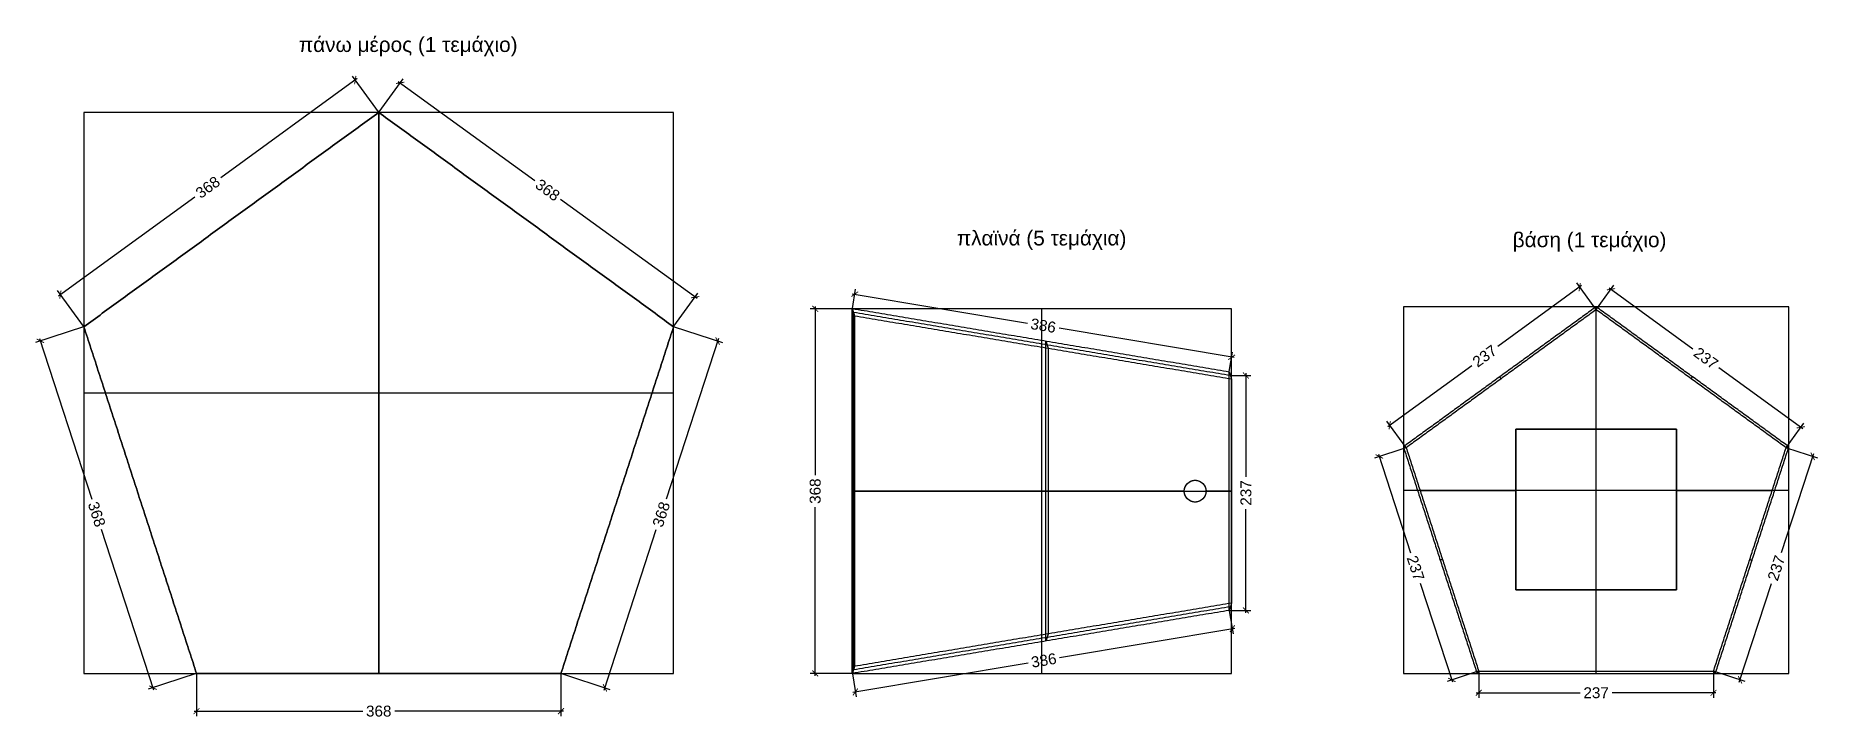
# Model space of a CAD drawing. Header units: millimetres. Extents: x 171.39 to 173.19, y 14.97 to 15.66.
import ezdxf

# ---------------------------------------------------------------- set-up
doc = ezdxf.new("R2010")
doc.units = ezdxf.units.MM
for name, color, linetype in [('A-DIM', 150, 'Continuous'), ('A-TEXT', 7, 'Continuous'), ('base', 2, 'Continuous'), ('BoundingBox', 1, 'Continuous'), ('sides', 2, 'Continuous'), ('top', 2, 'Continuous')]:
    doc.layers.add(name, color=color, linetype=linetype)
doc.styles.get("Standard").update_dxf_attribs({"font": 'arial.ttf'})
doc.dimstyles.new('1-5', dxfattribs={"dimscale": 0.05, "dimtxt": 0.22, "dimasz": 0.12, "dimexe": 0.1, "dimexo": 0.01, "dimgap": 0.08, "dimtad": 0, "dimdec": 0, "dimlfac": 1000, "dimzin": 0, "dimdsep": 46, "dimtxsty": 'Standard', "dimblk": 'ARCHTICK', "dimcen": 0.09, "dimdle": 0.05, "dimadec": 0, "dimazin": 0, "dimtfac": 1, "dimtdec": 0, "dimtofl": 0, "dimtmove": 1, "dimatfit": 3, "dimldrblk": 'DOT', "dimfxl": 1, "dimtolj": 1, "dimtzin": 0, "dimarcsym": 0})

# ---------------------------------------------------------------- blocks, each defined once
blk = doc.blocks.new('_ArchTick')
at = {"color": 0, "linetype": 'ByBlock', "const_width": 0.15}
blk.add_lwpolyline([(-0.5, -0.5), (0.5, 0.5)], dxfattribs=at)
blk = doc.blocks.new('*D5')
at = {"layer": 'A-DIM', "color": 0, "lineweight": -2, "transparency": 16777216}
for p, q in [((171.737, 15.5843), (171.7107, 15.6205)), ((171.7157, 15.6179), (171.578, 15.5179)), ((171.4142, 15.3989), (171.5519, 15.4989)), ((171.4396, 15.3682), (171.4133, 15.4044))]:
    blk.add_line(p, q, dxfattribs=at)
at = {"layer": 'Defpoints', "color": 0, "transparency": 16777216}
for p in [(171.7136, 15.6165), (171.7373, 15.5839, 0), (171.4399, 15.3678)]:
    blk.add_point(p, dxfattribs=at)
at = {"layer": 'A-DIM', "color": 0, "lineweight": -2, "transparency": 16777216, "xscale": 0.006, "yscale": 0.006, "zscale": 0.006}
for p, rotation in [((171.7136, 15.6165), 36.00000138950677), ((171.4162, 15.4004), 216.0000013895068)]:
    blk.add_blockref('_ArchTick', p, dxfattribs=dict(at, rotation=rotation))
at = {"layer": 'A-DIM', "color": 0, "transparency": 16777216, "insert": (171.5649, 15.5084), "char_height": 0.011, "attachment_point": 5, "rotation": 36}
blk.add_mtext('\\A1;368', dxfattribs=at)
blk = doc.blocks.new('_Dot')
at = {"color": 0, "linetype": 'ByBlock', "lineweight": -2}
blk.add_line((-0.5, 0), (-1, 0), dxfattribs=at)
at = {"color": 0, "linetype": 'ByBlock', "const_width": 0.5}
blk.add_lwpolyline([(-0.25, 0, 1), (0.25, 0, 1)], format="xyb", close=True, dxfattribs=at)
blk = doc.blocks.new('*D6')
at = {"layer": 'A-DIM', "color": 0, "lineweight": -2, "transparency": 16777216}
for p, q in [((171.7376, 15.5843), (171.7619, 15.6177)), ((171.7569, 15.6152), (171.8946, 15.5151)), ((172.0584, 15.3961), (171.9207, 15.4961)), ((172.035, 15.3682), (172.0593, 15.4016))]:
    blk.add_line(p, q, dxfattribs=at)
at = {"layer": 'Defpoints', "color": 0, "transparency": 16777216}
for p in [(171.7373, 15.5839), (172.0564, 15.3976), (172.0347, 15.3678)]:
    blk.add_point(p, dxfattribs=at)
at = {"layer": 'A-DIM', "color": 0, "lineweight": -2, "transparency": 16777216, "xscale": 0.006, "yscale": 0.006, "zscale": 0.006}
for p, rotation in [((171.759, 15.6137), 143.9999999999996), ((172.0564, 15.3976), 323.9999999999997)]:
    blk.add_blockref('_ArchTick', p, dxfattribs=dict(at, rotation=rotation))
at = {"layer": 'A-DIM', "color": 0, "transparency": 16777216, "insert": (171.9077, 15.5056), "char_height": 0.011, "attachment_point": 5, "rotation": 324}
blk.add_mtext('\\A1;368', dxfattribs=at)
blk = doc.blocks.new('*D7')
at = {"layer": 'A-DIM', "color": 0, "lineweight": -2, "transparency": 16777216}
for p, q in [((171.4394, 15.3676), (171.3912, 15.352)), ((171.3952, 15.3559), (171.4478, 15.1941)), ((171.5103, 15.0015), (171.4578, 15.1633)), ((171.553, 15.018), (171.5048, 15.0023))]:
    blk.add_line(p, q, dxfattribs=at)
at = {"layer": 'Defpoints', "color": 0, "transparency": 16777216}
for p in [(171.4399, 15.3678), (171.5535, 15.0182), (171.5096, 15.0039)]:
    blk.add_point(p, dxfattribs=at)
at = {"layer": 'A-DIM', "color": 0, "lineweight": -2, "transparency": 16777216, "xscale": 0.006, "yscale": 0.006, "zscale": 0.006}
for p, rotation in [((171.396, 15.3535), 108.0000000000056), ((171.5096, 15.0039), 288.0000000000056)]:
    blk.add_blockref('_ArchTick', p, dxfattribs=dict(at, rotation=rotation))
at = {"layer": 'A-DIM', "color": 0, "transparency": 16777216, "insert": (171.4528, 15.1787), "char_height": 0.011, "attachment_point": 5, "rotation": 288}
blk.add_mtext('\\A1;368', dxfattribs=at)
blk = doc.blocks.new('*D8')
at = {"layer": 'A-DIM', "color": 0, "lineweight": -2, "transparency": 16777216}
for p, q in [((171.5535, 15.0177), (171.5535, 14.9752)), ((171.9211, 15.0177), (171.9211, 14.9752)), ((171.551, 14.9802), (171.7211, 14.9802)), ((171.9236, 14.9802), (171.7535, 14.9802))]:
    blk.add_line(p, q, dxfattribs=at)
at = {"layer": 'Defpoints', "color": 0, "transparency": 16777216}
for p in [(171.5535, 15.0182), (171.9211, 15.0182), (171.9211, 14.9802)]:
    blk.add_point(p, dxfattribs=at)
at = {"layer": 'A-DIM', "color": 0, "lineweight": -2, "transparency": 16777216, "xscale": 0.006, "yscale": 0.006, "zscale": 0.006, "rotation": 180}
blk.add_blockref('_ArchTick', (171.5535, 14.9802), dxfattribs=at)
at = {"layer": 'A-DIM', "color": 0, "lineweight": -2, "transparency": 16777216, "xscale": 0.006, "yscale": 0.006, "zscale": 0.006}
blk.add_blockref('_ArchTick', (171.9211, 14.9802), dxfattribs=at)
at = {"layer": 'A-DIM', "color": 0, "transparency": 16777216, "insert": (171.7373, 14.9802), "char_height": 0.011, "attachment_point": 5}
blk.add_mtext('\\A1;368', dxfattribs=at)
blk = doc.blocks.new('*D9')
at = {"layer": 'A-DIM', "color": 0, "lineweight": -2, "transparency": 16777216}
for p, q in [((172.0352, 15.3676), (172.0839, 15.3518)), ((172.0799, 15.3558), (172.0273, 15.1939)), ((171.9648, 15.0014), (172.0173, 15.1632)), ((171.9216, 15.018), (171.9703, 15.0022))]:
    blk.add_line(p, q, dxfattribs=at)
at = {"layer": 'Defpoints', "color": 0, "transparency": 16777216}
for p in [(172.0347, 15.3678), (172.0791, 15.3534), (171.9211, 15.0182)]:
    blk.add_point(p, dxfattribs=at)
at = {"layer": 'A-DIM', "color": 0, "lineweight": -2, "transparency": 16777216, "xscale": 0.006, "yscale": 0.006, "zscale": 0.006}
for p, rotation in [((172.0791, 15.3534), 72.00000000000236), ((171.9655, 15.0037), 252.0000000000023)]:
    blk.add_blockref('_ArchTick', p, dxfattribs=dict(at, rotation=rotation))
at = {"layer": 'A-DIM', "color": 0, "transparency": 16777216, "insert": (172.0223, 15.1786), "char_height": 0.011, "attachment_point": 5, "rotation": 72}
blk.add_mtext('\\A1;368', dxfattribs=at)
blk = doc.blocks.new('*D10')
at = {"layer": 'A-DIM', "color": 0, "lineweight": -2, "transparency": 16777216}
for p, q in [((172.2151, 15.3863), (172.2183, 15.4056)), ((172.215, 15.4011), (172.3917, 15.3715)), ((172.6002, 15.3366), (172.4235, 15.3662)), ((172.5953, 15.3226), (172.5986, 15.342))]:
    blk.add_line(p, q, dxfattribs=at)
at = {"layer": 'Defpoints', "color": 0, "transparency": 16777216}
for p in [(172.215, 15.3858), (172.5977, 15.337), (172.5952, 15.3221, -0.01)]:
    blk.add_point(p, dxfattribs=at)
at = {"layer": 'A-DIM', "color": 0, "lineweight": -2, "transparency": 16777216, "xscale": 0.006, "yscale": 0.006, "zscale": 0.006}
for p, rotation in [((172.2175, 15.4007), 170.4943664192921), ((172.5977, 15.337), 350.4943664192921)]:
    blk.add_blockref('_ArchTick', p, dxfattribs=dict(at, rotation=rotation))
at = {"layer": 'A-DIM', "color": 0, "transparency": 16777216, "insert": (172.4076, 15.3689), "char_height": 0.011, "attachment_point": 5, "rotation": 350.4944}
blk.add_mtext('\\A1;386', dxfattribs=at)
blk = doc.blocks.new('*D11')
at = {"layer": 'A-DIM', "color": 0, "lineweight": -2, "transparency": 16777216}
for p, q in [((172.2145, 15.3858), (172.1726, 15.3858)), ((172.1776, 15.3883), (172.1776, 15.2181)), ((172.1776, 15.0157), (172.1776, 15.1858)), ((172.2145, 15.0182), (172.1726, 15.0182))]:
    blk.add_line(p, q, dxfattribs=at)
at = {"layer": 'Defpoints', "color": 0, "transparency": 16777216}
for p in [(172.215, 15.3858, -0.0003), (172.1776, 15.0182), (172.215, 15.0182, -0.0003)]:
    blk.add_point(p, dxfattribs=at)
at = {"layer": 'A-DIM', "color": 0, "lineweight": -2, "transparency": 16777216, "xscale": 0.006, "yscale": 0.006, "zscale": 0.006}
for p, rotation in [((172.1776, 15.3858), 90), ((172.1776, 15.0182), 270)]:
    blk.add_blockref('_ArchTick', p, dxfattribs=dict(at, rotation=rotation))
at = {"layer": 'A-DIM', "color": 0, "transparency": 16777216, "insert": (172.1776, 15.202), "char_height": 0.011, "attachment_point": 5, "rotation": 90}
blk.add_mtext('\\A1;368', dxfattribs=at)
blk = doc.blocks.new('*D12')
at = {"layer": 'A-DIM', "color": 0, "lineweight": -2, "transparency": 16777216}
for p, q in [((172.5953, 15.0813), (172.5992, 15.0583)), ((172.6008, 15.0637), (172.4241, 15.0341)), ((172.2156, 14.9992), (172.3923, 15.0288)), ((172.2151, 15.0177), (172.2189, 14.9947))]:
    blk.add_line(p, q, dxfattribs=at)
at = {"layer": 'Defpoints', "color": 0, "transparency": 16777216}
for p in [(172.5952, 15.0818, -0.01), (172.5983, 15.0633), (172.215, 15.0182, -0.01)]:
    blk.add_point(p, dxfattribs=at)
at = {"layer": 'A-DIM', "color": 0, "lineweight": -2, "transparency": 16777216, "xscale": 0.006, "yscale": 0.006, "zscale": 0.006}
for p, rotation in [((172.5983, 15.0633), 9.505630261853328), ((172.2181, 14.9996), 189.5056302618533)]:
    blk.add_blockref('_ArchTick', p, dxfattribs=dict(at, rotation=rotation))
at = {"layer": 'A-DIM', "color": 0, "transparency": 16777216, "insert": (172.4082, 15.0314), "char_height": 0.011, "attachment_point": 5, "rotation": 9.5056}
blk.add_mtext('\\A1;386', dxfattribs=at)
blk = doc.blocks.new('*D15')
at = {"layer": 'A-DIM', "color": 0, "lineweight": -2, "transparency": 16777216}
for p, q in [((172.9507, 15.4093), (172.866, 15.3478)), ((172.965, 15.3854), (172.9458, 15.4119)), ((172.7551, 15.2672), (172.8398, 15.3287)), ((172.7734, 15.2462), (172.7542, 15.2727))]:
    blk.add_line(p, q, dxfattribs=at)
at = {"layer": 'Defpoints', "color": 0, "transparency": 16777216}
for p in [(172.9487, 15.4078), (172.9653, 15.385, -0.01), (172.7737, 15.2458, -0.01)]:
    blk.add_point(p, dxfattribs=at)
at = {"layer": 'A-DIM', "color": 0, "lineweight": -2, "transparency": 16777216, "xscale": 0.006, "yscale": 0.006, "zscale": 0.006}
for p, rotation in [((172.9487, 15.4078), 35.99999999998629), ((172.7571, 15.2686), 215.9999999999863)]:
    blk.add_blockref('_ArchTick', p, dxfattribs=dict(at, rotation=rotation))
at = {"layer": 'A-DIM', "color": 0, "transparency": 16777216, "insert": (172.8529, 15.3382), "char_height": 0.011, "attachment_point": 5, "rotation": 36}
blk.add_mtext('\\A1;237', dxfattribs=at)
blk = doc.blocks.new('*D16')
at = {"layer": 'A-DIM', "color": 0, "lineweight": -2, "transparency": 16777216}
for p, q in [((172.7732, 15.2456), (172.7418, 15.2354)), ((172.7458, 15.2394), (172.7782, 15.1398)), ((172.8206, 15.0094), (172.7882, 15.1089)), ((172.8464, 15.0204), (172.815, 15.0102))]:
    blk.add_line(p, q, dxfattribs=at)
at = {"layer": 'Defpoints', "color": 0, "transparency": 16777216}
for p in [(172.7737, 15.2458, -0.01), (172.8198, 15.0117), (172.8469, 15.0205, -0.01)]:
    blk.add_point(p, dxfattribs=at)
at = {"layer": 'A-DIM', "color": 0, "lineweight": -2, "transparency": 16777216, "xscale": 0.006, "yscale": 0.006, "zscale": 0.006}
for p, rotation in [((172.7466, 15.237), 108.0000000000006), ((172.8198, 15.0117), 288.0000000000006)]:
    blk.add_blockref('_ArchTick', p, dxfattribs=dict(at, rotation=rotation))
at = {"layer": 'A-DIM', "color": 0, "transparency": 16777216, "insert": (172.7832, 15.1244), "char_height": 0.011, "attachment_point": 5, "rotation": 288}
blk.add_mtext('\\A1;237', dxfattribs=at)
blk = doc.blocks.new('*D17')
at = {"layer": 'A-DIM', "color": 0, "lineweight": -2, "transparency": 16777216}
for p, q in [((172.8469, 15.02), (172.8469, 14.9937)), ((173.0837, 15.02), (173.0837, 14.9937)), ((172.8444, 14.9987), (172.9491, 14.9987)), ((173.0862, 14.9987), (172.9816, 14.9987))]:
    blk.add_line(p, q, dxfattribs=at)
at = {"layer": 'Defpoints', "color": 0, "transparency": 16777216}
for p in [(172.8469, 15.0205, -0.01), (173.0837, 15.0205, -0.01), (173.0837, 14.9987)]:
    blk.add_point(p, dxfattribs=at)
at = {"layer": 'A-DIM', "color": 0, "lineweight": -2, "transparency": 16777216, "xscale": 0.006, "yscale": 0.006, "zscale": 0.006, "rotation": 180}
blk.add_blockref('_ArchTick', (172.8469, 14.9987), dxfattribs=at)
at = {"layer": 'A-DIM', "color": 0, "lineweight": -2, "transparency": 16777216, "xscale": 0.006, "yscale": 0.006, "zscale": 0.006}
blk.add_blockref('_ArchTick', (173.0837, 14.9987), dxfattribs=at)
at = {"layer": 'A-DIM', "color": 0, "transparency": 16777216, "insert": (172.9653, 14.9987), "char_height": 0.011, "attachment_point": 5}
blk.add_mtext('\\A1;237', dxfattribs=at)
blk = doc.blocks.new('*D18')
at = {"layer": 'A-DIM', "color": 0, "lineweight": -2, "transparency": 16777216}
for p, q in [((173.1574, 15.2456), (173.1885, 15.2355)), ((173.1845, 15.2395), (173.1521, 15.1399)), ((173.1097, 15.0095), (173.1421, 15.109)), ((173.0842, 15.0204), (173.1153, 15.0103))]:
    blk.add_line(p, q, dxfattribs=at)
at = {"layer": 'Defpoints', "color": 0, "transparency": 16777216}
for p in [(173.1569, 15.2458, -0.01), (173.1837, 15.2371), (173.0837, 15.0205, -0.01)]:
    blk.add_point(p, dxfattribs=at)
at = {"layer": 'A-DIM', "color": 0, "lineweight": -2, "transparency": 16777216, "xscale": 0.006, "yscale": 0.006, "zscale": 0.006}
for p, rotation in [((173.1837, 15.2371), 71.99999999999967), ((173.1105, 15.0118), 251.9999999999997)]:
    blk.add_blockref('_ArchTick', p, dxfattribs=dict(at, rotation=rotation))
at = {"layer": 'A-DIM', "color": 0, "transparency": 16777216, "insert": (173.1471, 15.1245), "char_height": 0.011, "attachment_point": 5, "rotation": 72}
blk.add_mtext('\\A1;237', dxfattribs=at)
blk = doc.blocks.new('*D19')
at = {"layer": 'A-DIM', "color": 0, "lineweight": -2, "transparency": 16777216}
for p, q in [((172.9656, 15.3854), (172.9832, 15.4097)), ((172.9783, 15.4071), (173.063, 15.3456)), ((173.1739, 15.265), (173.0892, 15.3265)), ((173.1572, 15.2462), (173.1749, 15.2705))]:
    blk.add_line(p, q, dxfattribs=at)
at = {"layer": 'Defpoints', "color": 0, "transparency": 16777216}
for p in [(172.9653, 15.385, -0.01), (173.1719, 15.2664), (173.1569, 15.2458, -0.01)]:
    blk.add_point(p, dxfattribs=at)
at = {"layer": 'A-DIM', "color": 0, "lineweight": -2, "transparency": 16777216, "xscale": 0.006, "yscale": 0.006, "zscale": 0.006}
for p, rotation in [((172.9803, 15.4056), 144.0000000000119), ((173.1719, 15.2664), 324.0000000000119)]:
    blk.add_blockref('_ArchTick', p, dxfattribs=dict(at, rotation=rotation))
at = {"layer": 'A-DIM', "color": 0, "transparency": 16777216, "insert": (173.0761, 15.336), "char_height": 0.011, "attachment_point": 5, "rotation": 324}
blk.add_mtext('\\A1;237', dxfattribs=at)
blk = doc.blocks.new('*D21')
at = {"layer": 'A-DIM', "color": 0, "lineweight": -2, "transparency": 16777216}
for p, q in [((172.5969, 15.3185), (172.6171, 15.3185)), ((172.6121, 15.321), (172.6121, 15.2164)), ((172.6121, 15.0793), (172.6121, 15.1839)), ((172.5957, 15.0818), (172.6171, 15.0818))]:
    blk.add_line(p, q, dxfattribs=at)
at = {"layer": 'Defpoints', "color": 0, "transparency": 16777216}
for p in [(172.5964, 15.3185, -0.0051), (172.5952, 15.0818, -0.01), (172.6121, 15.0818)]:
    blk.add_point(p, dxfattribs=at)
at = {"layer": 'A-DIM', "color": 0, "lineweight": -2, "transparency": 16777216, "xscale": 0.006, "yscale": 0.006, "zscale": 0.006}
for p, rotation in [((172.6121, 15.3185), 90), ((172.6121, 15.0818), 270)]:
    blk.add_blockref('_ArchTick', p, dxfattribs=dict(at, rotation=rotation))
at = {"layer": 'A-DIM', "color": 0, "transparency": 16777216, "insert": (172.6121, 15.2002), "char_height": 0.011, "attachment_point": 5, "rotation": 90}
blk.add_mtext('\\A1;237', dxfattribs=at)

msp = doc.modelspace()

# ---------------------------------------------------------------- linework, layer by layer
at = {"layer": 'base'}
for p, q in [((172.9653, 15.2645), (172.9653, 15.3879)), ((172.9653, 15.2645, -0.01), (172.9653, 15.385, -0.01)), ((172.8843, 15.2645, -0.01), (172.8843, 15.2645)), ((173.0463, 15.2645, -0.005), (172.8843, 15.2645, -0.005)), ((172.8843, 15.2645, -0.005), (172.8843, 15.1025, -0.005)), ((172.9653, 15.2645, -0.01), (172.9653, 15.2645)), ((173.0463, 15.2645), (173.0463, 15.2645, -0.01)), ((173.0463, 15.1025, -0.005), (173.0463, 15.2645, -0.005)), ((172.7851, 15.2031), (172.8843, 15.2031)), ((172.7877, 15.2028, -0.01), (172.8843, 15.2028, -0.01)), ((173.0463, 15.2031), (173.1455, 15.2031)), ((173.0463, 15.2028, -0.01), (173.1429, 15.2028, -0.01)), ((172.8843, 15.1835, -0.01), (172.8843, 15.1835)), ((173.0463, 15.1835, -0.01), (173.0463, 15.1835)), ((172.8843, 15.1025), (172.8843, 15.1025, -0.01)), ((172.8843, 15.1025, -0.005), (173.0463, 15.1025, -0.005)), ((172.9653, 15.0205, -0.01), (172.9653, 15.1025, -0.01)), ((172.9653, 15.0182), (172.9653, 15.1025)), ((172.9653, 15.1025, -0.01), (172.9653, 15.1025)), ((173.0463, 15.1025), (173.0463, 15.1025, -0.01))]:
    msp.add_line(p, q, dxfattribs=at)
for points in [[(172.9653, 15.3879), (172.8681, 15.3173), (172.7709, 15.2467)], [(172.9653, 15.385, -0.01), (172.8695, 15.3154, -0.01), (172.7737, 15.2458, -0.01)], [(173.1597, 15.2467), (173.0625, 15.3173), (172.9653, 15.3879)], [(173.1569, 15.2458, -0.01), (173.0611, 15.3154, -0.01), (172.9653, 15.385, -0.01)], [(173.0463, 15.2645, -0.01), (172.9653, 15.2645, -0.01), (172.8843, 15.2645, -0.01)], [(172.8843, 15.2645, -0.01), (172.8843, 15.1835, -0.01), (172.8843, 15.1025, -0.01)], [(172.8843, 15.2645), (172.9653, 15.2645), (173.0463, 15.2645)], [(172.8843, 15.1025), (172.8843, 15.1835), (172.8843, 15.2645)], [(173.0463, 15.1025, -0.01), (173.0463, 15.1835, -0.01), (173.0463, 15.2645, -0.01)], [(173.0463, 15.2645), (173.0463, 15.1835), (173.0463, 15.1025)], [(172.7709, 15.2467), (172.808, 15.1324), (172.8452, 15.0182)], [(172.7737, 15.2458, -0.01), (172.8103, 15.1332, -0.01), (172.8469, 15.0205, -0.01)], [(173.0837, 15.0205, -0.01), (173.1203, 15.1332, -0.01), (173.1569, 15.2458, -0.01)], [(173.0855, 15.0182), (173.1226, 15.1324), (173.1597, 15.2467)], [(172.8843, 15.1025, -0.01), (172.9653, 15.1025, -0.01), (173.0463, 15.1025, -0.01)], [(173.0463, 15.1025), (172.9653, 15.1025), (172.8843, 15.1025)], [(172.8452, 15.0182), (172.9653, 15.0182), (173.0855, 15.0182)], [(172.8469, 15.0205, -0.01), (172.9653, 15.0205, -0.01), (173.0837, 15.0205, -0.01)]]:
    msp.add_open_spline(points, degree=2, dxfattribs=at)
at = {"layer": 'base', "extrusion": (-1, 0, 0)}
msp.add_open_spline([(172.9653, 15.385, -0.01), (172.9653, 15.3865, -0.005), (172.9653, 15.3879)], degree=2, dxfattribs=at)
at = {"layer": 'base', "extrusion": (-0.809017, -0.587785, 0)}
msp.add_open_spline([(172.8695, 15.3154, -0.01), (172.8688, 15.3164, -0.005), (172.8681, 15.3173)], degree=2, dxfattribs=at)
at = {"layer": 'base', "extrusion": (-0.809017, 0.587785, 0)}
msp.add_open_spline([(173.0611, 15.3154, -0.01), (173.0618, 15.3164, -0.005), (173.0625, 15.3173)], degree=2, dxfattribs=at)
at = {"layer": 'base', "extrusion": (-0.309017, -0.951057, 0)}
msp.add_open_spline([(172.7737, 15.2458, -0.01), (172.7723, 15.2462, -0.005), (172.7709, 15.2467)], degree=2, dxfattribs=at)
at = {"layer": 'base', "extrusion": (-0.309017, 0.951057, 0)}
msp.add_open_spline([(173.1569, 15.2458, -0.01), (173.1583, 15.2462, -0.005), (173.1597, 15.2467)], degree=2, dxfattribs=at)
at = {"layer": 'base', "extrusion": (0.309017, -0.951057, 0)}
msp.add_open_spline([(172.8103, 15.1332, -0.01), (172.8092, 15.1328, -0.005), (172.808, 15.1324)], degree=2, dxfattribs=at)
at = {"layer": 'base', "extrusion": (0.309017, 0.951057, 0)}
msp.add_open_spline([(173.1203, 15.1332, -0.01), (173.1215, 15.1328, -0.005), (173.1226, 15.1324)], degree=2, dxfattribs=at)
at = {"layer": 'base', "extrusion": (0.809017, -0.587785, 0)}
msp.add_open_spline([(172.8469, 15.0205, -0.01), (172.846, 15.0193, -0.005), (172.8452, 15.0182)], degree=2, dxfattribs=at)
at = {"layer": 'base', "extrusion": (1, 0, 0)}
msp.add_open_spline([(172.9653, 15.0182), (172.9653, 15.0193, -0.005), (172.9653, 15.0205, -0.01)], degree=2, dxfattribs=at)
at = {"layer": 'base', "extrusion": (0.809017, 0.587785, 0)}
msp.add_open_spline([(173.0837, 15.0205, -0.01), (173.0846, 15.0193, -0.005), (173.0855, 15.0182)], degree=2, dxfattribs=at)
at = {"layer": 'BoundingBox'}
for p, q in [((172.0347, 15.5839, -0.01), (171.4399, 15.5839, -0.01)), ((171.4399, 15.5839, -0.01), (171.4399, 15.0182, -0.01)), ((172.0347, 15.5839, 0), (171.4399, 15.5839, 0)), ((171.4399, 15.5839, 0), (171.4399, 15.0182, 0)), ((171.4399, 15.5839, -0.01), (171.4399, 15.5839, 0)), ((172.0347, 15.0182, -0.01), (172.0347, 15.5839, -0.01)), ((172.0347, 15.0182, 0), (172.0347, 15.5839, 0)), ((172.0347, 15.5839, -0.01), (172.0347, 15.5839, 0)), ((172.5975, 15.3858, -0.01), (172.215, 15.3858, -0.01)), ((172.215, 15.3858, -0.01), (172.215, 15.0182, -0.01)), ((172.5975, 15.3858, -0.0003), (172.215, 15.3858, -0.0003)), ((172.215, 15.3858, -0.0003), (172.215, 15.0182, -0.0003)), ((172.215, 15.3858, -0.01), (172.215, 15.3858, -0.0003)), ((172.5975, 15.0182, -0.01), (172.5975, 15.3858, -0.01)), ((172.5975, 15.0182, -0.0003), (172.5975, 15.3858, -0.0003)), ((172.5975, 15.3858, -0.01), (172.5975, 15.3858, -0.0003)), ((173.1597, 15.3879, -0.01), (172.7709, 15.3879, -0.01)), ((172.7709, 15.3879, -0.01), (172.7709, 15.0182, -0.01)), ((173.1597, 15.3879), (172.7709, 15.3879)), ((172.7709, 15.3879), (172.7709, 15.0182)), ((172.7709, 15.3879, -0.01), (172.7709, 15.3879)), ((173.1597, 15.0182, -0.01), (173.1597, 15.3879, -0.01)), ((173.1597, 15.0182), (173.1597, 15.3879)), ((173.1597, 15.3879, -0.01), (173.1597, 15.3879)), ((171.4399, 15.0182, -0.01), (172.0347, 15.0182, -0.01)), ((171.4399, 15.0182, 0), (172.0347, 15.0182, 0)), ((171.4399, 15.0182, -0.01), (171.4399, 15.0182, 0)), ((172.0347, 15.0182, -0.01), (172.0347, 15.0182, 0)), ((172.215, 15.0182, -0.01), (172.5975, 15.0182, -0.01)), ((172.215, 15.0182, -0.0003), (172.5975, 15.0182, -0.0003)), ((172.215, 15.0182, -0.01), (172.215, 15.0182, -0.0003)), ((172.5975, 15.0182, -0.01), (172.5975, 15.0182, -0.0003)), ((172.7709, 15.0182, -0.01), (173.1597, 15.0182, -0.01)), ((172.7709, 15.0182), (173.1597, 15.0182)), ((172.7709, 15.0182, -0.01), (172.7709, 15.0182)), ((173.1597, 15.0182, -0.01), (173.1597, 15.0182))]:
    msp.add_line(p, q, dxfattribs=at)
for points in [[(172.0347, 15.5839, -0.005), (171.7373, 15.5839, -0.005), (171.4399, 15.5839, -0.005)], [(171.4399, 15.5839, -0.005), (171.4399, 15.301, -0.005), (171.4399, 15.0182, -0.005)], [(171.7373, 15.0182, -0.01), (171.7373, 15.301, -0.01), (171.7373, 15.5839, -0.01)], [(171.7373, 15.0182, 0), (171.7373, 15.301, 0), (171.7373, 15.5839, 0)], [(172.0347, 15.0182, -0.005), (172.0347, 15.301, -0.005), (172.0347, 15.5839, -0.005)], [(172.5975, 15.3858, -0.0051), (172.4063, 15.3858, -0.0051), (172.215, 15.3858, -0.0051)], [(172.215, 15.3858, -0.0051), (172.215, 15.202, -0.0051), (172.215, 15.0182, -0.0051)], [(172.4063, 15.0182, -0.01), (172.4063, 15.202, -0.01), (172.4063, 15.3858, -0.01)], [(172.4063, 15.0182, -0.0003), (172.4063, 15.202, -0.0003), (172.4063, 15.3858, -0.0003)], [(172.5975, 15.0182, -0.0051), (172.5975, 15.202, -0.0051), (172.5975, 15.3858, -0.0051)], [(173.1597, 15.3879, -0.005), (172.9653, 15.3879, -0.005), (172.7709, 15.3879, -0.005)], [(172.7709, 15.3879, -0.005), (172.7709, 15.2031, -0.005), (172.7709, 15.0182, -0.005)], [(172.9653, 15.0182, -0.01), (172.9653, 15.2031, -0.01), (172.9653, 15.3879, -0.01)], [(172.9653, 15.0182), (172.9653, 15.2031), (172.9653, 15.3879)], [(173.1597, 15.0182, -0.005), (173.1597, 15.2031, -0.005), (173.1597, 15.3879, -0.005)], [(171.4399, 15.301, -0.01), (171.7373, 15.301, -0.01), (172.0347, 15.301, -0.01)], [(171.4399, 15.301, 0), (171.7373, 15.301, 0), (172.0347, 15.301, 0)], [(172.215, 15.202, -0.01), (172.4063, 15.202, -0.01), (172.5975, 15.202, -0.01)], [(172.215, 15.202, -0.0003), (172.4063, 15.202, -0.0003), (172.5975, 15.202, -0.0003)], [(172.7709, 15.2031, -0.01), (172.9653, 15.2031, -0.01), (173.1597, 15.2031, -0.01)], [(172.7709, 15.2031), (172.9653, 15.2031), (173.1597, 15.2031)], [(171.4399, 15.0182, -0.005), (171.7373, 15.0182, -0.005), (172.0347, 15.0182, -0.005)], [(172.215, 15.0182, -0.0051), (172.4063, 15.0182, -0.0051), (172.5975, 15.0182, -0.0051)], [(172.7709, 15.0182, -0.005), (172.9653, 15.0182, -0.005), (173.1597, 15.0182, -0.005)]]:
    msp.add_open_spline(points, degree=2, dxfattribs=at)
at = {"layer": 'BoundingBox', "extrusion": (1, 0, 0)}
for points in [[(171.7373, 15.5839, -0.01), (171.7373, 15.5839, -0.005), (171.7373, 15.5839, 0)], [(172.4063, 15.3858, -0.01), (172.4063, 15.3858, -0.0051), (172.4063, 15.3858, -0.0003)], [(172.9653, 15.3879, -0.01), (172.9653, 15.3879, -0.005), (172.9653, 15.3879)], [(171.4399, 15.301, -0.01), (171.4399, 15.301, -0.005), (171.4399, 15.301, 0)], [(172.0347, 15.301, -0.01), (172.0347, 15.301, -0.005), (172.0347, 15.301, 0)], [(172.215, 15.202, -0.01), (172.215, 15.202, -0.0051), (172.215, 15.202, -0.0003)], [(172.5975, 15.202, -0.01), (172.5975, 15.202, -0.0051), (172.5975, 15.202, -0.0003)], [(172.7709, 15.2031, -0.01), (172.7709, 15.2031, -0.005), (172.7709, 15.2031)], [(173.1597, 15.2031, -0.01), (173.1597, 15.2031, -0.005), (173.1597, 15.2031)], [(171.7373, 15.0182, -0.01), (171.7373, 15.0182, -0.005), (171.7373, 15.0182, 0)], [(172.4063, 15.0182, -0.01), (172.4063, 15.0182, -0.0051), (172.4063, 15.0182, -0.0003)], [(172.9653, 15.0182, -0.01), (172.9653, 15.0182, -0.005), (172.9653, 15.0182)]]:
    msp.add_open_spline(points, degree=2, dxfattribs=at)
at = {"layer": 'sides'}
for p, q in [((172.2162, 15.0218, -0.0051), (172.2162, 15.3822, -0.0051)), ((172.5608, 15.213, -0.0003), (172.5608, 15.213, -0.01)), ((172.215, 15.202, -0.01), (172.2173, 15.202, -0.0003)), ((172.5498, 15.202, -0.0003), (172.5498, 15.202, -0.01)), ((172.5608, 15.191, -0.0003), (172.5608, 15.191, -0.01)), ((172.5718, 15.202, -0.0003), (172.5718, 15.202, -0.01))]:
    msp.add_line(p, q, dxfattribs=at)
for centre in [(172.5608, 15.202, -0.0003), (172.5608, 15.202, -0.0051)]:
    msp.add_circle(centre, 0.011, dxfattribs=at)
for points in [[(172.215, 15.0182, -0.01), (172.215, 15.202, -0.01), (172.215, 15.3858, -0.01)], [(172.5952, 15.3221, -0.01), (172.4051, 15.354, -0.01), (172.215, 15.3858, -0.01)], [(172.5964, 15.3185, -0.0051), (172.4063, 15.3503, -0.0051), (172.2162, 15.3822, -0.0051)], [(172.2173, 15.3785, -0.0003), (172.2173, 15.202, -0.0003), (172.2173, 15.0254, -0.0003)], [(172.5975, 15.3149, -0.0003), (172.4074, 15.3467, -0.0003), (172.2173, 15.3785, -0.0003)], [(172.4103, 15.0509, -0.01), (172.4103, 15.202, -0.01), (172.4103, 15.3531, -0.01)], [(172.4126, 15.3458, -0.0003), (172.4126, 15.202, -0.0003), (172.4126, 15.0581, -0.0003)], [(172.5952, 15.0818, -0.01), (172.5952, 15.202, -0.01), (172.5952, 15.3221, -0.01)], [(172.5975, 15.3149, -0.0003), (172.5975, 15.202, -0.0003), (172.5975, 15.0891, -0.0003)], [(172.5498, 15.202, -0.01), (172.3824, 15.202, -0.01), (172.215, 15.202, -0.01)], [(172.5498, 15.202, -0.0003), (172.3836, 15.202, -0.0003), (172.2173, 15.202, -0.0003)], [(172.5952, 15.202, -0.01), (172.5835, 15.202, -0.01), (172.5718, 15.202, -0.01)], [(172.5975, 15.202, -0.0003), (172.5847, 15.202, -0.0003), (172.5718, 15.202, -0.0003)], [(172.5952, 15.0818, -0.01), (172.4051, 15.05, -0.01), (172.215, 15.0182, -0.01)], [(172.5964, 15.0855, -0.0051), (172.4063, 15.0536, -0.0051), (172.2162, 15.0218, -0.0051)], [(172.5975, 15.0891, -0.0003), (172.4074, 15.0573, -0.0003), (172.2173, 15.0254, -0.0003)]]:
    msp.add_open_spline(points, degree=2, dxfattribs=at)
at = {"layer": 'sides', "extrusion": (0.953193, 0.302362, 0)}
for points in [[(172.215, 15.3858, -0.01), (172.2162, 15.3822, -0.0051), (172.2173, 15.3785, -0.0003)], [(172.4103, 15.3531, -0.01), (172.4114, 15.3495, -0.0051), (172.4126, 15.3458, -0.0003)], [(172.5952, 15.3221, -0.01), (172.5964, 15.3185, -0.0051), (172.5975, 15.3149, -0.0003)]]:
    msp.add_open_spline(points, degree=2, dxfattribs=at)
at = {"layer": 'sides'}
msp.add_rational_spline([(172.5718, 15.202, -0.01), (172.5718, 15.213, -0.01), (172.5608, 15.213, -0.01), (172.5498, 15.213, -0.01), (172.5498, 15.202, -0.01), (172.5498, 15.191, -0.01), (172.5608, 15.191, -0.01), (172.5718, 15.191, -0.01), (172.5718, 15.202, -0.01)], [0.999999860338, 0.707106851018, 1, 0.707106781187, 1, 0.707106781187, 1, 0.707106851018, 0.999999860338], degree=2, knots=[0, 0, 0, 1.727876, 1.727876, 3.455752, 3.455752, 5.183628, 5.183628, 6.911504, 6.911504, 6.911504], dxfattribs=at)
at = {"layer": 'sides', "extrusion": (-0.953193, 0.302362, 0)}
for points in [[(172.5975, 15.0891, -0.0003), (172.5964, 15.0855, -0.0051), (172.5952, 15.0818, -0.01)], [(172.4126, 15.0581, -0.0003), (172.4114, 15.0545, -0.0051), (172.4103, 15.0509, -0.01)], [(172.2173, 15.0254, -0.0003), (172.2162, 15.0218, -0.0051), (172.215, 15.0182, -0.01)]]:
    msp.add_open_spline(points, degree=2, dxfattribs=at)
at = {"layer": 'top'}
for p, q in [((171.7373, 15.5839), (171.7373, 15.5839, -0.01)), ((171.7373, 15.5839, -0.01), (171.7373, 15.0182, -0.01)), ((171.7373, 15.5839), (171.7373, 15.0182)), ((171.5886, 15.4758, -0.01), (171.5886, 15.4758)), ((171.886, 15.4758, -0.01), (171.886, 15.4758)), ((171.4399, 15.3678), (171.4399, 15.3678, -0.01)), ((172.0347, 15.3678, -0.01), (172.0347, 15.3678)), ((171.4616, 15.301, -0.01), (172.013, 15.301, -0.01)), ((171.4616, 15.301), (172.013, 15.301)), ((171.4967, 15.193, -0.01), (171.4967, 15.193)), ((171.9779, 15.193, -0.01), (171.9779, 15.193)), ((171.5535, 15.0182), (171.5535, 15.0182, -0.01)), ((171.7373, 15.0182, -0.01), (171.7373, 15.0182)), ((171.9211, 15.0182), (171.9211, 15.0182, -0.01))]:
    msp.add_line(p, q, dxfattribs=at)
for points in [[(171.4399, 15.3678, -0.01), (171.5886, 15.4758, -0.01), (171.7373, 15.5839, -0.01)], [(171.4399, 15.3678), (171.5886, 15.4758), (171.7373, 15.5839)], [(171.7373, 15.5839, -0.005), (171.5886, 15.4758, -0.005), (171.4399, 15.3678, -0.005)], [(171.7373, 15.5839, -0.01), (171.886, 15.4758, -0.01), (172.0347, 15.3678, -0.01)], [(171.7373, 15.5839), (171.886, 15.4758), (172.0347, 15.3678)], [(172.0347, 15.3678, -0.005), (171.886, 15.4758, -0.005), (171.7373, 15.5839, -0.005)], [(171.5535, 15.0182, -0.01), (171.4967, 15.193, -0.01), (171.4399, 15.3678, -0.01)], [(171.5535, 15.0182), (171.4967, 15.193), (171.4399, 15.3678)], [(171.4399, 15.3678, -0.005), (171.4967, 15.193, -0.005), (171.5535, 15.0182, -0.005)], [(172.0347, 15.3678, -0.01), (171.9779, 15.193, -0.01), (171.9211, 15.0182, -0.01)], [(172.0347, 15.3678), (171.9779, 15.193), (171.9211, 15.0182)], [(171.9211, 15.0182, -0.005), (171.9779, 15.193, -0.005), (172.0347, 15.3678, -0.005)], [(171.9211, 15.0182, -0.01), (171.7373, 15.0182, -0.01), (171.5535, 15.0182, -0.01)], [(171.9211, 15.0182), (171.7373, 15.0182), (171.5535, 15.0182)], [(171.5535, 15.0182, -0.005), (171.7373, 15.0182, -0.005), (171.9211, 15.0182, -0.005)]]:
    msp.add_open_spline(points, degree=2, dxfattribs=at)

# ---------------------------------------------------------------- texts
at = {"layer": 'A-TEXT', "char_height": 0.015, "width": 1.78418, "attachment_point": 1}
for s, insert in [('πάνω μέρος (1 τεμάχιο)', (171.6567, 15.6598)), ('πλαϊνά (5 τεμάχια)', (172.3204, 15.4647)), (' βάση (1 τεμάχιο)', (172.8753, 15.463))]:
    msp.add_mtext(s, dxfattribs=dict(at, insert=insert))

# ---------------------------------------------------------------- dimensions: what is measured, and where the dimension line sits
at = {"layer": 'A-DIM'}
for p1, p2, distance, picture, middle in [((171.4399, 15.3678), (171.7373, 15.5839, 0), 0.0403, '*D5', (171.5649, 15.5084)), ((171.7373, 15.5839), (172.0347, 15.3678), 0.0368, '*D6', (171.9077, 15.5056)), ((172.215, 15.3858), (172.59524, 15.32213, -0.01), 0.01511, '*D10', (172.40761, 15.36886)), ((172.7737, 15.2458, -0.01), (172.9653, 15.385, -0.01), 0.0282, '*D15', (172.8529, 15.3382)), ((172.9653, 15.385, -0.01), (173.1569, 15.2458, -0.01), 0.0255, '*D19', (173.0761, 15.336)), ((172.215, 15.3858, -0.0003), (172.215, 15.0182, -0.0003), -0.0374, '*D11', (172.1776, 15.202)), ((171.4399, 15.3678), (171.5535, 15.0182), -0.0462, '*D7', (171.4528, 15.1787)), ((171.9211, 15.0182), (172.0347, 15.3678), -0.0467, '*D9', (172.0223, 15.1786)), ((172.7737, 15.2458, -0.01), (172.8469, 15.0205, -0.01), -0.0285, '*D16', (172.7832, 15.1244)), ((173.0837, 15.0205, -0.01), (173.1569, 15.2458, -0.01), -0.0282, '*D18', (173.1471, 15.1245)), ((172.215, 15.01816, -0.01), (172.59524, 15.08183, -0.01), -0.01882, '*D12', (172.40823, 15.03143)), ((171.5535, 15.0182), (171.9211, 15.0182), -0.038, '*D8', (171.7373, 14.9802)), ((172.8469, 15.0205, -0.01), (173.0837, 15.0205, -0.01), -0.0218, '*D17', (172.9653, 14.9987))]:
    dim = msp.add_aligned_dim(p1=p1, p2=p2, distance=distance, dimstyle='1-5', dxfattribs=at)
    dim.commit()
    dim.dimension.update_dxf_attribs({"geometry": picture, "text_midpoint": middle})
dim = msp.add_linear_dim(base=(172.6121, 15.0818), p1=(172.5964, 15.3185, -0.0051), p2=(172.5952, 15.0818, -0.01), angle=90, dimstyle='1-5', dxfattribs=at)
dim.commit()
dim.dimension.update_dxf_attribs({"geometry": '*D21', "text_midpoint": (172.6121, 15.2002)})

doc.saveas('drawing.dxf')
